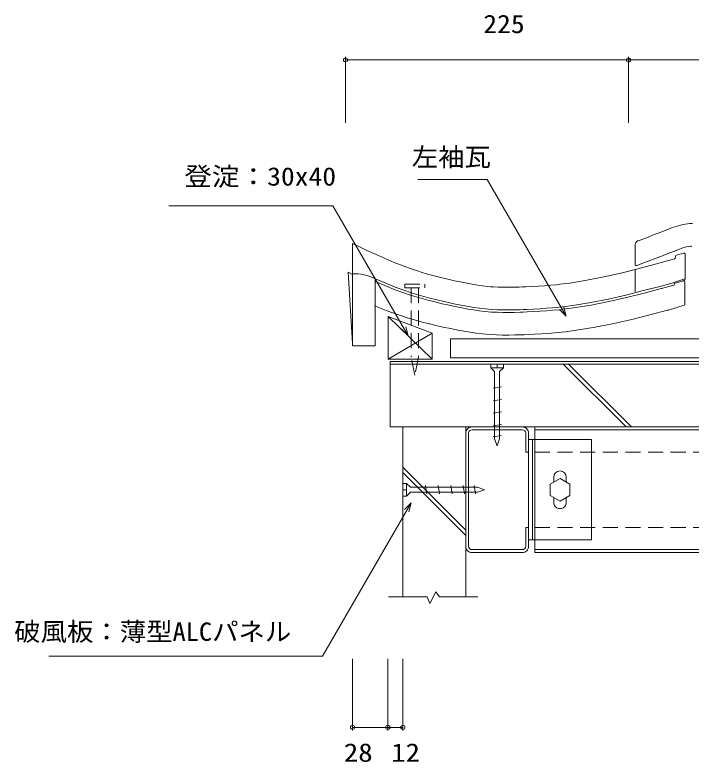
# Model space of a CAD drawing. Units: millimetres, scale not verified. Extents: x -664 to 637, y -302 to 322.
# Drawn here: x -664 to -126, y -272 to 322 of the extents above; entities that cross this region are included whole.
import ezdxf
from ezdxf.enums import TextEntityAlignment as Align

# ---------------------------------------------------------------- set-up
doc = ezdxf.new("R2010")
doc.units = ezdxf.units.MM
doc.header["$LTSCALE"] = 10
doc.linetypes.add('DASHED1', pattern=[1.8, 1.2, -0.6])
doc.linetypes.add('DASHED3', pattern=[4, 3, -1])
for name, color, linetype, lineweight in [('0-0_1', 5, 'Continuous', 18), ('0-1_2', 7, 'Continuous', 18), ('0-2_3', 3, 'Continuous', 18)]:
    doc.layers.add(name, color=color, linetype=linetype, lineweight=lineweight)
doc.styles.add('ＭＳ ゴシック', font='')
doc.styles.get('ＭＳ ゴシック').set_extended_font_data('MS Gothic')

msp = doc.modelspace()

# ---------------------------------------------------------------- linework, layer by layer
at = {"layer": '0-0_1', "color": 3}
for p, q in [((-400.94, 289.1), (-400.94, 236.6)), ((-400.94, 286.6), (-175.94, 286.6)), ((-175.94, 289.1), (-175.94, 236.6)), ((-175.94, 286.6), (89.06, 286.6)), ((-366.97, 82.42), (-331.97, 48.48)), ((-366.97, 82.42), (-366.97, 48.48)), ((-366.97, 82.42), (-331.97, 69.07)), ((-331.97, 69.07), (-366.97, 48.48)), ((-331.97, 69.07), (-331.97, 48.48)), ((-317.36, 49.48), (-317.36, 64.48)), ((-275.37, 44.48), (-285.37, 44.48)), ((-285.37, 44.48), (-285.37, 41.48)), ((-280.37, 44.48), (-280.37, 41.48)), ((-275.37, 44.48), (-275.37, 41.48)), ((-177.76, -5.52), (-227.76, 44.48)), ((-173.52, -5.52), (-223.52, 44.48)), ((-275.37, 41.48), (-285.37, 41.48)), ((-285.37, 41.48), (-282.37, 38.48)), ((-282.37, 38.48), (-282.36, -14.92)), ((-275.37, 41.48), (-278.37, 38.48)), ((-278.37, 38.48), (-278.36, -14.92)), ((-283.61, 25.38), (-276.96, 26.44)), ((-283.6, 15.38), (-276.96, 16.44)), ((-283.6, 5.38), (-276.96, 6.44)), ((637.08, -5.52), (-365.36, -5.52)), ((-355.36, -5.52), (-355.36, -140.77)), ((-305.36, -5.52), (-305.36, -140.77)), ((-260.36, -5.52), (-300.36, -5.52)), ((-283.6, -4.62), (-276.96, -3.56)), ((-305.37, -100.52), (-305.36, -10.52)), ((-303.07, -100.52), (-303.06, -10.52)), ((-300.36, -7.82), (-260.36, -7.82)), ((-257.66, -10.52), (-257.66, -25.52)), ((-255.36, -10.52), (-255.36, -25.52)), ((-250.36, -7.82), (637.08, -7.82)), ((-283.6, -13.36), (-276.95, -12.3)), ((-280.36, -20.52), (-282.36, -14.92)), ((-280.36, -20.52), (-278.36, -14.92)), ((-255.36, -15.52), (-255.36, -95.52)), ((-252.16, -15.52), (-252.16, -95.52)), ((-205.36, -15.52), (-205.36, -25.52)), ((-257.66, -25.52), (-255.36, -25.52)), ((-305.37, -87.66), (-355.36, -37.66)), ((-305.37, -91.9), (-355.36, -41.9)), ((-235.36, -45.52), (-235.36, -49.4)), ((-225.36, -45.52), (-225.36, -49.4)), ((-355.36, -50.52), (-355.36, -60.52)), ((-355.36, -50.52), (-352.36, -50.52)), ((-352.36, -50.52), (-352.36, -60.52)), ((-352.36, -50.52), (-349.37, -53.52)), ((-349.37, -53.52), (-295.96, -53.51)), ((-336.26, -58.75), (-337.32, -52.11)), ((-326.26, -58.75), (-327.32, -52.1)), ((-316.26, -58.75), (-317.32, -52.1)), ((-306.26, -58.75), (-307.32, -52.1)), ((-297.52, -58.75), (-298.58, -52.1)), ((-290.36, -55.51), (-295.96, -53.51)), ((-355.36, -55.52), (-352.36, -55.52)), ((-352.36, -60.52), (-349.36, -57.52)), ((-349.36, -57.52), (-295.96, -57.51)), ((-290.36, -55.51), (-295.96, -57.51)), ((-355.36, -60.52), (-352.36, -60.52)), ((-235.36, -65.52), (-235.36, -61.63)), ((-225.36, -65.52), (-225.36, -61.63)), ((-257.66, -85.52), (-255.36, -85.52)), ((-257.66, -100.52), (-257.66, -85.52)), ((-255.36, -100.52), (-255.36, -85.52)), ((-260.36, -105.52), (-300.37, -105.52)), ((-300.36, -103.22), (-260.36, -103.22)), ((-250.36, -103.22), (637.08, -103.22)), ((637.08, -105.52), (-250.36, -105.52)), ((-336.12, -140.77), (-366.73, -140.77)), ((-333.82, -146.04), (-336.12, -140.77)), ((-329.16, -136.87), (-333.82, -146.04)), ((-326.23, -140.77), (-329.16, -136.87)), ((-295.83, -140.77), (-326.23, -140.77)), ((-395.36, -247.18), (-395.36, -190.21)), ((-367.36, -247.18), (-367.36, -190.21)), ((-355.36, -247.18), (-355.36, -190.21)), ((-395.36, -244.68), (-367.36, -244.68)), ((-367.36, -244.68), (-355.36, -244.68))]:
    msp.add_line(p, q, dxfattribs=at)
at = {"layer": '0-0_1'}
for p, q in [((-395.36, 140.5), (-395.36, 59.01)), ((-388.23, 137.02), (-395.36, 140.5)), ((-170.63, 123.92), (-170.63, 139.64)), ((-168.59, 142.49), (-168.17, 142.65)), ((-132.1, 132.89), (-137.79, 131.33)), ((-130.83, 112.19), (-130.83, 131.92)), ((-169.27, 122.98), (-163.1, 125.32)), ((-139.29, 128.41), (-148.75, 125.59)), ((-138.58, 129.32), (-138.52, 130.42)), ((-170.5, 119.45), (-170.5, 101.9)), ((-398.99, 117.69), (-395.36, 60.96)), ((-395.36, 115.87), (-398.99, 117.69)), ((-377.71, 112.54), (-376.49, 112)), ((-377.36, 112.31), (-377.36, 59.01)), ((-376.49, 112), (-368.99, 108.83)), ((-368.99, 108.83), (-361.44, 105.83)), ((-149.98, 106.64), (-143.2, 108.46)), ((-149.56, 104.59), (-139.76, 107.39)), ((-143.06, 108.44), (-131.11, 112.24)), ((-139.65, 108.14), (-139.71, 107.01)), ((-132.25, 110.88), (-138.92, 109.05)), ((-131.54, 111.24), (-132.99, 110.78)), ((-130.99, 92.38), (-130.99, 109.92)), ((-361.44, 105.83), (-353.82, 103.03)), ((-353.82, 103.03), (-349.37, 101.52)), ((-349.37, 101.52), (-346.16, 100.5)), ((-177.87, 99.48), (-163.91, 102.97)), ((-163.91, 102.97), (-149.98, 106.64)), ((-346.16, 100.5), (-340.6, 98.85)), ((-340.6, 98.85), (-335, 97.31)), ((-335, 97.31), (-329.37, 95.88)), ((-329.37, 95.88), (-323.71, 94.54)), ((-205.92, 93.47), (-191.86, 96.28)), ((-191.86, 96.28), (-177.87, 99.48)), ((-323.71, 94.54), (-318.03, 93.27)), ((-318.03, 93.27), (-314.73, 92.57)), ((-314.73, 92.57), (-312.16, 92.03)), ((-312.16, 92.03), (-307.73, 91.14)), ((-307.73, 91.14), (-303.28, 90.32)), ((-303.28, 90.32), (-298.83, 89.57)), ((-298.83, 89.57), (-294.37, 88.93)), ((-241.37, 88.89), (-236.29, 89.31)), ((-236.29, 89.31), (-231.22, 89.8)), ((-231.22, 89.8), (-228.28, 90.12)), ((-228.28, 90.12), (-220.04, 91.17)), ((-220.04, 91.17), (-205.92, 93.47)), ((-131.68, 91.42), (-144.18, 87.48)), ((-294.37, 88.93), (-289.89, 88.4)), ((-289.89, 88.4), (-287.29, 88.16)), ((-287.29, 88.16), (-284.7, 87.96)), ((-284.7, 87.96), (-280.22, 87.73)), ((-280.22, 87.73), (-275.73, 87.62)), ((-275.73, 87.62), (-271.24, 87.61)), ((-271.24, 87.61), (-266.74, 87.68)), ((-266.74, 87.68), (-262.24, 87.8)), ((-262.24, 87.8), (-259.63, 87.9)), ((-259.63, 87.9), (-256.67, 88.01)), ((-256.67, 88.01), (-251.56, 88.25)), ((-251.56, 88.25), (-246.46, 88.55)), ((-246.46, 88.55), (-241.37, 88.89)), ((-395.36, 59.01), (-377.36, 59.01))]:
    msp.add_line(p, q, dxfattribs=at)
at = {"layer": '0-0_1', "color": 3, "linetype": 'DASHED1'}
for p, q in [((-348.86, 105.1), (-348.86, 49.95)), ((-342.86, 105.1), (-342.86, 50.21)), ((-345.91, 35.7), (-348.86, 49.95)), ((-342.86, 50.21), (-345.91, 35.7)), ((-250.36, -25.52), (637.08, -25.52)), ((-250.36, -85.52), (637.08, -85.52))]:
    msp.add_line(p, q, dxfattribs=at)
at = {"layer": '0-0_1', "color": 3, "linetype": 'DASHED3'}
msp.add_line((-365.36, 46.48), (637.08, 46.48), dxfattribs=at)
at = {"layer": '0-0_1'}
for points in [[(-168.17, 142.65), (-167.35, 142.96), (-163.8, 144.3), (-160.25, 145.65), (-156.68, 147.01), (-153.09, 148.4), (-149.49, 149.81), (-147.38, 150.64), (-145.3, 151.47), (-141.7, 152.87), (-138.06, 154.16), (-134.41, 155.22), (-130.72, 155.98), (-127.02, 156.32), (-124.86, 156.29)], [(-388.2, 136.99), (-383.92, 135.04), (-376.6, 131.73), (-369.35, 128.53), (-362.16, 125.49), (-355.01, 122.64), (-347.84, 120.01), (-343.75, 118.63), (-340.86, 117.71), (-335.65, 116.15), (-330.41, 114.72), (-325.08, 113.36), (-319.68, 112.08), (-314.19, 110.86), (-311.01, 110.18), (-308.56, 109.67), (-304.31, 108.82), (-300.15, 108.04), (-296.05, 107.36), (-292.02, 106.77), (-288, 106.3), (-285.78, 106.09), (-283.57, 105.93), (-279.54, 105.72), (-275.48, 105.62), (-271.35, 105.61), (-267.13, 105.67), (-262.82, 105.79), (-260.32, 105.88), (-257.45, 106), (-252.5, 106.23), (-247.59, 106.51), (-242.72, 106.84), (-237.89, 107.24), (-233.06, 107.7), (-230.4, 108), (-222.63, 108.99), (-209.12, 111.19), (-195.63, 113.88), (-182.06, 116.99)], [(-163.06, 125.34), (-161, 126.12), (-157.43, 127.46), (-153.84, 128.83), (-150.22, 130.21), (-146.57, 131.62), (-142.89, 133.06), (-140.73, 133.91), (-138.71, 134.72), (-135.44, 135.99), (-132.54, 137.02), (-130.08, 137.73), (-128.08, 138.14), (-126.3, 138.31), (-125.62, 138.3)], [(-182.06, 116.99), (-168.39, 120.41), (-154.6, 124.03), (-148.82, 125.59)], [(-149.93, 104.58), (-163.42, 101.03), (-177.4, 97.54), (-191.44, 94.32), (-205.56, 91.5), (-219.76, 89.2), (-228.04, 88.13), (-231.01, 87.81), (-236.11, 87.32), (-241.22, 86.9), (-246.34, 86.55), (-251.46, 86.26), (-256.58, 86.02), (-259.56, 85.9), (-262.18, 85.8), (-266.7, 85.68), (-271.23, 85.61), (-275.76, 85.62), (-280.29, 85.73), (-284.82, 85.96), (-287.46, 86.16), (-290.1, 86.41), (-294.63, 86.94), (-299.14, 87.6), (-303.63, 88.35), (-308.1, 89.18), (-312.56, 90.07), (-315.14, 90.61), (-318.46, 91.32), (-324.16, 92.59), (-329.85, 93.94), (-335.51, 95.38), (-341.15, 96.92), (-346.75, 98.59), (-349.99, 99.62), (-354.49, 101.15), (-362.16, 103.96), (-369.75, 106.98), (-377.28, 110.17), (-377.66, 110.33)], [(-144.24, 87.47), (-144.85, 87.31), (-158.94, 83.6), (-173.21, 80.03), (-187.67, 76.72), (-202.35, 73.79), (-217.17, 71.38), (-225.92, 70.26), (-229.17, 69.9), (-234.51, 69.39), (-239.87, 68.95), (-245.21, 68.58), (-250.53, 68.28), (-255.8, 68.03), (-258.88, 67.91), (-261.6, 67.81), (-266.31, 67.68), (-271.12, 67.61), (-276.01, 67.62), (-280.98, 67.75), (-285.95, 68), (-288.97, 68.22), (-291.99, 68.51), (-296.97, 69.09), (-301.91, 69.81), (-306.76, 70.62), (-311.52, 71.51), (-316.16, 72.44), (-318.86, 73), (-322.3, 73.73), (-328.19, 75.05), (-334.14, 76.46), (-340.11, 77.97), (-346.1, 79.62), (-352.05, 81.39), (-355.61, 82.52), (-360.48, 84.17), (-368.59, 87.15), (-376.59, 90.33), (-378, 90.93)]]:
    msp.add_lwpolyline(points, dxfattribs=at)
at = {"layer": '0-0_1', "color": 3, "linetype": 'DASHED1'}
for points in [[(-353.86, 108.1), (-337.86, 108.1), (-337.86, 105.1)], [(-353.86, 108.1), (-353.86, 105.1), (-337.86, 105.1)]]:
    msp.add_lwpolyline(points, dxfattribs=at)
at = {"layer": '0-0_1', "color": 3}
for points in [[(637.08, 44.48), (-365.36, 44.48), (-365.36, -5.52)], [(-250.36, -5.52), (-250.36, -25.52), (-250.36, -95.52), (-250.36, -105.52)], [(-255.36, -15.52), (-250.36, -15.52), (-205.36, -15.52)], [(-205.36, -25.52), (-205.36, -85.52), (-205.36, -95.52)], [(-255.36, -95.52), (-250.36, -95.52), (-205.36, -95.52)]]:
    msp.add_lwpolyline(points, dxfattribs=at)
msp.add_lwpolyline([(-230.36, -64.52), (-238.16, -60.02), (-238.16, -51.02), (-230.36, -46.52), (-222.57, -51.02), (-222.57, -60.02)], close=True, dxfattribs=at)
for centre in [(-400.94, 286.6), (-175.94, 286.6), (-175.94, 286.6), (-395.36, -244.68), (-367.36, -244.68), (-367.36, -244.68), (-355.36, -244.68)]:
    msp.add_circle(centre, 1.7, dxfattribs=at)
at = {"layer": '0-0_1'}
for centre, radius, start, end in [((-167.52, 139.69), 3, 110.94902, 178.7), ((-137.52, 130.37), 1, 105.29949, 177), ((-131.83, 131.92), 1, 0, 105.29949), ((-139.58, 129.37), 1, 286.64103, 357), ((-169.63, 123.92), 1, 180, 290.73166), ((-394.35, 79.49), 36.95, 62.62622, 91.89795), ((-138.65, 108.09), 1, 105.35783, 177), ((-131.99, 109.92), 1, 0, 105.35783), ((-131.83, 112.19), 1, 287.24145, 0), ((-131.99, 92.38), 1, 287.50086, 0)]:
    msp.add_arc(centre, radius, start, end, dxfattribs=at)
at = {"layer": '0-0_1', "color": 3}
for centre, radius, start, end in [((-300.36, -10.52), 5, 89.99132, 180.00197), ((-260.36, -10.52), 5, 359.99558, 90.01259), ((-300.36, -10.52), 2.7, 90.0031, 179.98341), ((-260.36, -10.52), 2.7, 0.01099, 90.0031), ((-230.36, -45.52), 5, 0.01186, 179.99697), ((-230.36, -65.52), 5, 179.99697, 0.01186), ((-300.37, -100.52), 5, 179.98068, 270.00623), ((-300.37, -100.52), 2.7, 179.98341, 269.99129), ((-260.36, -100.52), 5, 269.98494, 0.01687), ((-260.36, -100.52), 2.7, 269.99129, 0.01099)]:
    msp.add_arc(centre, radius, start, end, dxfattribs=at)
at = {"layer": '0-1_2'}
for p, q in [((-400.94, 289.1), (-400.94, 236.6)), ((-400.94, 286.6), (619.06, 286.6)), ((-175.94, 289.1), (-175.94, 236.6)), ((-343.5, 191.55), (-288.31, 191.55)), ((-225.39, 82.57), (-288.31, 191.55)), ((-225.39, 82.57), (-227.34, 89.82)), ((-230.67, 87.85), (-225.39, 82.57)), ((-366.97, 82.42), (-331.97, 48.48)), ((-356.4, 72.2), (-355.39, 71.19)), ((637.08, 64.48), (-317.36, 64.48)), ((-365.36, 44.48), (637.08, 44.48)), ((-227.76, 44.48), (-177.76, -5.52)), ((-173.52, -5.52), (-223.52, 44.48)), ((-355.36, -5.52), (-355.36, -140.77)), ((-305.36, -140.77), (-305.36, -5.52)), ((637.08, -7.82), (-250.36, -7.82)), ((-355.36, -37.66), (-305.37, -87.66)), ((-305.37, -91.9), (-355.36, -41.9)), ((-348.78, -65.9), (-419.28, -188.03)), ((-348.78, -65.9), (-354.08, -71.21)), ((-348.78, -65.9), (-350.72, -73.15)), ((637.08, -103.22), (-250.36, -103.22)), ((-366.73, -140.77), (-336.12, -140.77)), ((-326.23, -140.77), (-295.83, -140.77)), ((-637.08, -188.03), (-419.28, -188.03)), ((-395.36, -190.21), (-395.36, -246.38)), ((-367.36, -190.21), (-367.36, -246.38)), ((-355.36, -246.38), (-355.36, -244.68))]:
    msp.add_line(p, q, dxfattribs=at)
at = {"layer": '0-1_2', "color": 3}
for p, q in [((-288.31, 191.55), (-343.5, 191.55)), ((-225.39, 82.57), (-288.31, 191.55)), ((-317.36, 64.48), (637.08, 64.48)), ((-317.36, 49.48), (637.08, 49.48))]:
    msp.add_line(p, q, dxfattribs=at)
for points in [[(-351.09, 66.9), (-410.97, 170.6), (-541.47, 170.6)], [(-227.34, 89.82), (-225.39, 82.57), (-230.7, 87.88)], [(-353.04, 74.14), (-351.09, 66.9), (-356.4, 72.2)]]:
    msp.add_lwpolyline(points, dxfattribs=at)
at = {"layer": '0-1_2'}
for points in [[(-541.47, 170.6), (-410.97, 170.6), (-541.47, 170.6)], [(-410.97, 170.6), (-351.09, 66.9), (-353.04, 74.14), (-351.14, 67.07), (-355.39, 71.19)], [(-366.97, 82.42), (-366.97, 48.48), (-331.97, 48.48), (-331.97, 69.07)], [(-366.97, 82.42), (-331.97, 69.07), (-366.97, 48.48)], [(-317.36, 64.48), (-317.36, 49.48), (637.08, 49.48)], [(637.08, -5.52), (-365.36, -5.52), (-365.36, 46.48), (637.08, 46.48)], [(-250.36, -5.52), (-250.36, -105.52), (637.08, -105.52)], [(-336.12, -140.77), (-333.82, -146.04), (-329.16, -136.87), (-326.23, -140.77)], [(-395.36, -244.68), (-355.36, -244.68), (-355.36, -190.21)]]:
    msp.add_lwpolyline(points, dxfattribs=at)
at = {"layer": '0-2_3'}
for points in [[(-348.78, -65.9), (-419.28, -188.03), (-637.08, -188.03)], [(-354.08, -71.21), (-348.78, -65.9), (-350.72, -73.15)]]:
    msp.add_lwpolyline(points, dxfattribs=at)

# ---------------------------------------------------------------- texts
at = {"layer": '0-0_1', "color": 7, "style": 'ＭＳ ゴシック'}
for s, width, p in [('225', 1.1, (-291.39, 303.55)), ('28', 1.15, (-402.3, -276.47)), ('12', 1.15, (-364.67, -276.47))]:
    msp.add_text(s, height=14.66, dxfattribs=dict(at, width=width)).set_placement(p, align=Align.BOTTOM_LEFT)
at = {"layer": '0-1_2', "style": 'ＭＳ ゴシック'}
for s, width, p in [('左袖瓦', 1.05, (-348.3, 197.62)), ('登淀：30x40', 1.1, (-529.3, 182.17))]:
    msp.add_text(s, height=14.66, dxfattribs=dict(at, width=width)).set_placement(p, align=Align.BOTTOM_LEFT)
at = {"layer": '0-2_3', "color": 7, "style": 'ＭＳ ゴシック', "width": 1.05}
msp.add_text('破風板：薄型ALCパネル\u3000', height=14.66, dxfattribs=at).set_placement((-664.5, -180.24), align=Align.BOTTOM_LEFT)

doc.saveas('drawing.dxf')
